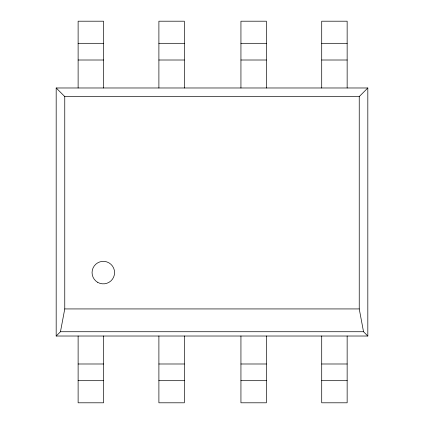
<?xml version="1.0" encoding="UTF-8"?>
<svg xmlns="http://www.w3.org/2000/svg" width="424" height="424" viewBox="0 0 424 424"><rect width="100%" height="100%" fill="white"/><g stroke="black" fill="none" stroke-linecap="round" stroke-linejoin="round"><path stroke-width="0.64" d="M56.18 336.02L60.468 331.732L64.761 308.932L64.761 96.561L56.18 87.98L56.18 336.02L367.82 336.02L367.82 87.98L56.18 87.98M64.761 96.561L359.239 96.561L367.82 87.98M78.122 43.312L103.562 43.312M158.894 43.312L184.334 43.312M240.938 43.312L266.378 43.312M321.71 43.312L347.15 43.312M78.122 60.007L103.562 60.007M158.894 60.007L184.334 60.007M240.938 60.007L266.378 60.007M321.71 60.007L347.15 60.007M64.761 308.932L359.239 308.932L363.532 331.732L367.82 336.02M60.468 331.732L363.532 331.732M78.122 363.993L103.562 363.993M158.894 363.993L184.334 363.993M240.938 363.993L266.378 363.993M321.71 363.993L347.15 363.993M78.122 380.688L103.562 380.688M158.894 380.688L184.334 380.688M240.938 380.688L266.378 380.688M321.71 380.688L347.15 380.688M359.239 96.561L359.239 308.932M347.15 87.98L347.15 21.2L321.71 21.2L321.71 87.98M347.15 336.02L347.15 402.8L321.71 402.8L321.71 336.02M266.378 87.98L266.378 21.2L240.938 21.2L240.938 87.98M266.378 336.02L266.378 402.8L240.938 402.8L240.938 336.02M184.334 87.98L184.334 21.2L158.894 21.2L158.894 87.98M184.334 336.02L184.334 402.8L158.894 402.8L158.894 336.02M103.562 87.98L103.562 21.2L78.122 21.2L78.122 87.98M103.562 336.02L103.562 402.8L78.122 402.8L78.122 336.02M97.695 282.352A11.257 11.257 0 0 0 114.581 272.606A11.257 11.257 0 0 0 97.695 262.853A11.257 11.257 0 0 0 97.695 282.352"/></g></svg>
